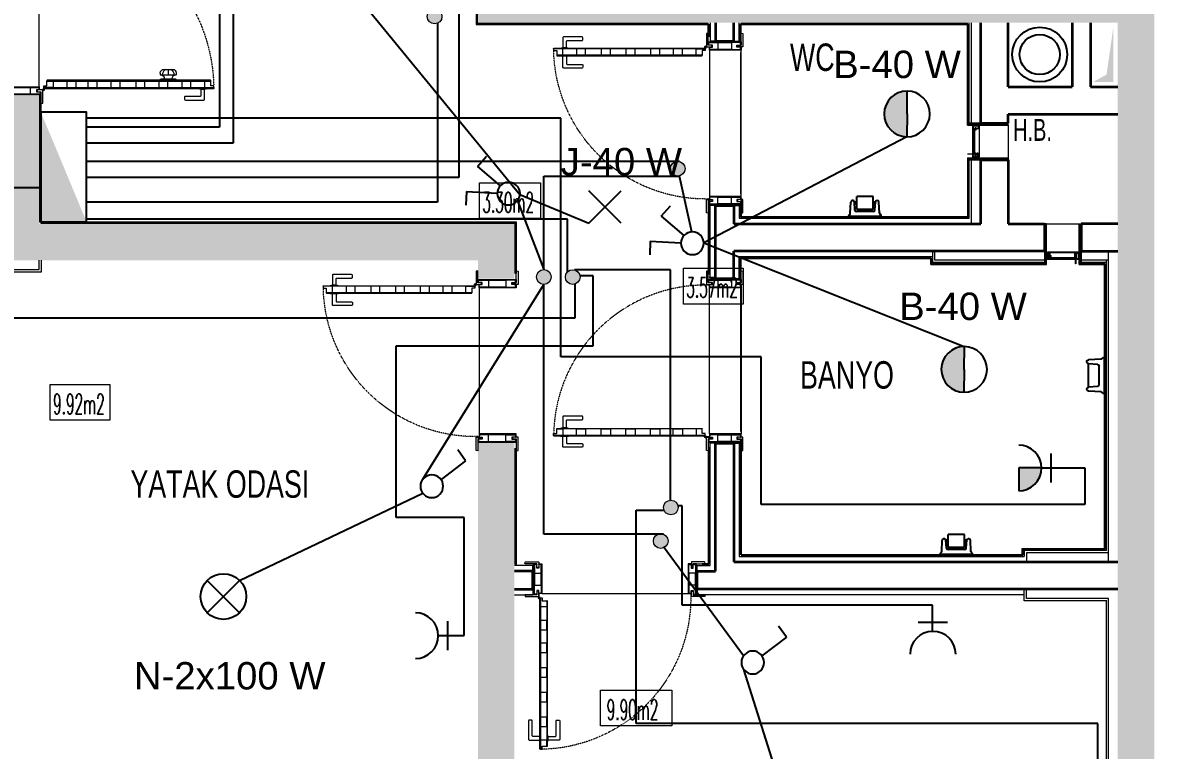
# Model space of a CAD drawing. Header units: millimetres. Extents: x -4402 to 30102, y 1696 to 6551.
# Drawn here: x 16390 to 17009, y 3877 to 4275 of the extents above; entities that cross this region are included whole.
import ezdxf

# ---------------------------------------------------------------- set-up
doc = ezdxf.new("R2010")
doc.units = ezdxf.units.MM
doc.linetypes.add('HIDDEN', pattern=[0.375, 0.25, -0.125])
for name, color, linetype, lineweight in [('ARMATUR', 1, 'Continuous', 20), ('B', 30, 'Continuous', 25), ('D', 4, 'Continuous', 35), ('HA', 8, 'Continuous', 20), ('I', 3, 'Continuous', 18), ('KP', 1, 'Continuous', 20), ('MH', 20, 'Continuous', 20), ('P', 1, 'Continuous', 20), ('S', 6, 'Continuous', 20), ('TF', 1, 'Continuous', 20), ('YA', 3, 'Continuous', 13), ('YYM', 20, 'Continuous', 18)]:
    doc.layers.add(name, color=color, linetype=linetype, lineweight=lineweight)
for name, color, linetype in [('BOYA', 253, 'Continuous'), ('ELEKTRİK YAZI', 2, 'Continuous'), ('LİNYE', 4, 'Continuous'), ('SEMBOL', 1, 'Continuous'), ('VTCONT', 1, 'Continuous'), ('ZAYIF AKIM HATTI', 6, 'ZAYIF_AKIM_HATTI')]:
    doc.layers.add(name, color=color, linetype=linetype)
doc.layers.get('TF').off()
doc.styles.add('1', font='arial.ttf', dxfattribs={"height": 18})
doc.styles.add('SIMPLEX', font='SIMPLEX.SHX', dxfattribs={"width": 0.65, "height": 10})
doc.styles.get("Standard").update_dxf_attribs({"font": 'arial.ttf'})
doc.linetypes.add('ZAYIF_AKIM_HATTI', pattern='A,12.7,-5.08,["Z",Standard,S=2.54,R=0,X=-2.54,Y=-1.27],-5.08', length=22.86)

# ---------------------------------------------------------------- blocks, each defined once
blk = doc.blocks.new('KP-100-D1')
at = {"layer": 'KP', "ltscale": 3}
for p, q in [((-10.1, 5), (-10.1, 95)), ((10, 95), (10, 5))]:
    blk.add_line(p, q, dxfattribs=at)
at = {"layer": 'KP'}
for p, q in [((-85.03, 12.5), (-85.03, 11.52)), ((-78.28, 14.5), (-83.03, 14.5)), ((-80.66, 14.5), (-80.66, 11.52)), ((-76.28, 12.5), (-76.28, 11.52)), ((-84.81, 11.52), (-85.03, 11.52)), ((-76.28, 11.52), (-84.81, 11.52)), ((-76.9, 9.22), (-84.41, 9.22)), ((-82.81, 9.52), (-82.81, 9.22)), ((-78.5, 9.52), (-78.5, 9.22)), ((-76.28, 11.52), (-76.5, 11.52)), ((-97.8, 3.83), (-101.3, 3.83)), ((-98.55, 3.68), (-100.55, 3.68)), ((-10.39, 3.4), (-13.18, 3.4)), ((-12.5, 4.05), (-12.5, 2.72))]:
    blk.add_line(p, q, dxfattribs=at)
at = {"layer": 'KP', "color": 1, "ltscale": 3}
for points in [[(-11, 96.75), (-9.1, 96.75, 0.414214), (-9, 96.85), (-9, 97.65, 0.414214), (-9.1, 97.75), (-10.9, 97.75, -0.414214), (-11, 97.85), (-11, 104.14, 0.453592), (-11.11, 104.23), (-11.91, 104.06, 0.375902), (-12, 103.96), (-12, 96.85, 0.414214), (-11.9, 96.75), (-11, 96.75)], [(10, 96.75), (8.1, 96.75, -0.414214), (8, 96.85), (8, 97.65, -0.414214), (8.1, 97.75), (9.9, 97.75, 0.414214), (10, 97.85), (10, 104.14, -0.453592), (10.11, 104.23), (10.91, 104.06, -0.375902), (11, 103.96), (11, 96.85, -0.414214), (10.9, 96.75), (10, 96.75)], [(-11, 3.25), (-9.1, 3.25, -0.414214), (-9, 3.15), (-9, 2.35, -0.414214), (-9.1, 2.25), (-10.9, 2.25, 0.414214), (-11, 2.15), (-11, -4.14, -0.453592), (-11.11, -4.23), (-11.91, -4.06, -0.375902), (-12, -3.96), (-12, 3.15, -0.414214), (-11.9, 3.25), (-11, 3.25)], [(10, 3.25), (8.1, 3.25, 0.414214), (8, 3.15), (8, 2.35, 0.414214), (8.1, 2.25), (9.9, 2.25, -0.414214), (10, 2.15), (10, -4.14, 0.453592), (10.11, -4.23), (10.91, -4.06, 0.375902), (11, -3.96), (11, 3.15, 0.414214), (10.9, 3.25), (10, 3.25)]]:
    blk.add_lwpolyline(points, format="xyb", dxfattribs=at)
at = {"layer": 'KP', "ltscale": 3}
for points in [[(-10.6, 97.8), (-11, 97.8), (-11, 99.5), (10, 99.5), (10, 97.8), (9.6, 97.8)], [(-10.6, 97.8), (-10.6, 99.1), (-5.25, 99.1), (-5.25, 95.4), (-10.1, 95.4), (-10.1, 95.9), (-9.8, 95.9), (-9.8, 96.1), (-10.1, 96.1), (-10.1, 96.7), (-8.6, 96.7), (-8.6, 97.8), (-10.6, 97.8)], [(-5.25, 99.1), (4.25, 99.1), (4.25, 95.4), (-5.25, 95.4)], [(9.6, 97.8), (9.6, 99.1), (4.25, 99.1), (4.25, 95.4), (9.6, 95.4), (9.6, 95.9), (9.6, 95.9), (9.6, 96.1), (9.6, 96.1), (9.6, 96.7), (7.6, 96.7), (7.6, 97.8), (9.6, 97.8)], [(9.6, 96.7), (10, 96.7), (10, 95), (-10.1, 95), (-10.1, 95.4)], [(-105.55, 4.5), (-105.55, 5.5), (-103.9, 5.5), (-103.9, 8), (-100.55, 8), (-100.55, 4.5), (-105.55, 4.5), (-105.55, 5.5)], [(-12.65, 4.5), (-12.65, 5.5), (-14.3, 5.5), (-14.3, 8), (-17.65, 8), (-17.65, 4.5), (-12.65, 4.5), (-12.65, 5.5)], [(-10.6, 2.2), (-11, 2.2), (-11, 0.5), (10, 0.5), (10, 2.2), (9.6, 2.2)], [(-10.6, 2.2), (-10.6, 0.9), (-5.25, 0.9), (-5.25, 4.6), (-10.1, 4.6), (-10.1, 4.1), (-9.8, 4.1), (-9.8, 3.9), (-10.1, 3.9), (-10.1, 3.3), (-8.6, 3.3), (-8.6, 2.2), (-10.6, 2.2)], [(9.6, 3.3), (10, 3.3), (10, 5), (-10.1, 5), (-10.1, 4.6)], [(-5.25, 0.9), (4.25, 0.9), (4.25, 4.6), (-5.25, 4.6)], [(9.6, 2.2), (9.6, 0.9), (4.25, 0.9), (4.25, 4.6), (9.6, 4.6), (9.6, 4.1), (9.6, 4.1), (9.6, 3.9), (9.6, 3.9), (9.6, 3.3), (7.6, 3.3), (7.6, 2.2), (9.6, 2.2)]]:
    blk.add_lwpolyline(points, dxfattribs=at)
for points in [[(-103.9, 8), (-103.9, 8.4, -0.414214), (-103.7, 8.6), (-14.55, 8.6, -0.414214), (-14.3, 8.35), (-14.3, 8)], [(-105.55, 4.5), (-105.55, 4.1, 0.414214), (-105.35, 3.9), (-12.9, 3.9, 0.414214), (-12.65, 4.15), (-12.65, 4.5)]]:
    blk.add_lwpolyline(points, format="xyb", close=True, dxfattribs=at)
for points in [[(-88, 4.5), (-93, 4.5), (-93, 8), (-88, 8)], [(-75.45, 4.5), (-80.45, 4.5), (-80.45, 8), (-75.45, 8)], [(-62.9, 4.5), (-67.9, 4.5), (-67.9, 8), (-62.9, 8)], [(-49.3, 4.5), (-54.3, 4.5), (-54.3, 8), (-49.3, 8)], [(-36.75, 4.5), (-41.75, 4.5), (-41.75, 8), (-36.75, 8)], [(-25.2, 4.5), (-30.2, 4.5), (-30.2, 8), (-25.2, 8)]]:
    blk.add_lwpolyline(points, close=True, dxfattribs=at)
at = {"layer": 'KP'}
for points in [[(-101.75, 3.9), (-101.75, 3.88, 0.414214), (-101.7, 3.83), (-97.4, 3.83, 0.414214), (-97.35, 3.88), (-97.35, 3.9)], [(-98.55, 3.68), (-98.55, 0.2, 0.414214), (-98.05, -0.3), (-90.05, -0.3, -0.414214), (-89.55, -0.8), (-89.55, -1.79, -0.410092), (-90.05, -2.3), (-100.05, -2.3, -0.414214), (-100.55, -1.8), (-100.55, 3.68)]]:
    blk.add_lwpolyline(points, format="xyb", dxfattribs=at)
for points in [[(-100.55, 3.68), (-100.85, 3.83)], [(-98.55, 3.68), (-98.25, 3.83)]]:
    blk.add_lwpolyline(points, dxfattribs=at)
for radius in [0.5, 0.42]:
    blk.add_circle((-12.5, 3.4), radius, dxfattribs=at)
at = {"layer": 'KP', "color": 8, "linetype": 'HIDDEN', "ltscale": 0.5}
blk.add_arc((-12.5, 3.4), 93.05, 88.52203, 178.70681, dxfattribs=at)
at = {"layer": 'KP'}
for centre, radius, start, end in [((-83.03, 12.5), 2, 90, 180), ((-80.2, 11.56), 3.55, 123.88288, 180.62945), ((-81.11, 11.56), 3.55, 359.37055, 56.11712), ((-78.28, 12.5), 2, 0, 90), ((-84.41, 8.6), 0.625, 90, 180), ((-84.81, 9.52), 2, 0, 90), ((-76.5, 9.52), 2, 90, 180), ((-76.9, 8.6), 0.625, 0, 90)]:
    blk.add_arc(centre, radius, start, end, dxfattribs=at)
blk = doc.blocks.new('KP-90-3')
at = {"layer": 'KP', "ltscale": 3}
blk.add_line((9.38, -5), (9.38, -85), dxfattribs=at)
at = {"layer": 'KP'}
for p, q in [((9.67, -3.4), (12.18, -3.4)), ((11.5, -4.05), (11.5, -2.72)), ((86.8, -3.83), (90.3, -3.83)), ((87.55, -3.68), (89.55, -3.68)), ((86.8, -8.11), (90.3, -8.11)), ((87.55, -8.26), (89.55, -8.26))]:
    blk.add_line(p, q, dxfattribs=at)
at = {"layer": 'KP', "color": 1, "ltscale": 3}
for points in [[(-11, -3.25), (-9.1, -3.25, 0.414214), (-9, -3.15), (-9, -2.35, 0.414214), (-9.1, -2.25), (-10.9, -2.25, -0.414214), (-11, -2.15), (-11, 4.14, 0.453592), (-11.11, 4.23), (-11.91, 4.06, 0.375902), (-12, 3.96), (-12, -3.15, 0.414214), (-11.9, -3.25), (-11, -3.25)], [(10, -3.25), (8.1, -3.25, -0.414214), (8, -3.15), (8, -2.35, -0.414214), (8.1, -2.25), (9.9, -2.25, 0.414214), (10, -2.15), (10, 4.14, -0.453592), (10.11, 4.23), (10.91, 4.06, -0.375902), (11, 3.96), (11, -3.15, -0.414214), (10.9, -3.25), (10, -3.25)], [(-11, -86.75), (-9.1, -86.75, -0.414214), (-9, -86.85), (-9, -87.65, -0.414214), (-9.1, -87.75), (-10.9, -87.75, 0.414214), (-11, -87.85), (-11, -94.14, -0.453592), (-11.11, -94.23), (-11.91, -94.06, -0.375902), (-12, -93.96), (-12, -86.85, -0.414214), (-11.9, -86.75), (-11, -86.75)], [(10, -86.75), (8.1, -86.75, 0.414214), (8, -86.85), (8, -87.65, 0.414214), (8.1, -87.75), (9.9, -87.75, -0.414214), (10, -87.85), (10, -94.14, 0.453592), (10.11, -94.23), (10.91, -94.06, 0.375902), (11, -93.96), (11, -86.85, 0.414214), (10.9, -86.75), (10, -86.75)]]:
    blk.add_lwpolyline(points, format="xyb", dxfattribs=at)
at = {"layer": 'KP'}
for points in [[(87.55, -3.68), (87.55, -0.2, 0.414214), (87.05, 0.3), (79.05, 0.3, -0.414214), (78.55, 0.8), (78.55, 1.79, -0.410092), (79.05, 2.3), (89.05, 2.3, -0.414214), (89.55, 1.8), (89.55, -3.68)], [(90.75, -3.9), (90.75, -3.88, 0.414214), (90.7, -3.83), (86.4, -3.83, 0.414214), (86.35, -3.88), (86.35, -3.9)], [(87.55, -8.26), (87.55, -12.3, -0.414214), (87.05, -12.8), (79.05, -12.8, 0.414214), (78.55, -13.3), (78.55, -14.29, 0.410092), (79.05, -14.8), (89.05, -14.8, 0.414214), (89.55, -14.3), (89.55, -8.26)], [(90.75, -8.04), (90.75, -8.06, -0.414214), (90.7, -8.11), (86.4, -8.11, -0.414214), (86.35, -8.06), (86.35, -8.04)]]:
    blk.add_lwpolyline(points, format="xyb", dxfattribs=at)
at = {"layer": 'KP', "ltscale": 3}
for points in [[(9.6, -2.2), (10, -2.2), (10, -0.5), (-11, -0.5), (-11, -2.2), (-10.6, -2.2)], [(-10.6, -3.3), (-11, -3.3), (-11, -5), (9.38, -5), (9.38, -4.6)], [(-10.6, -2.2), (-10.6, -0.9), (-5.25, -0.9), (-5.25, -4.6), (-10.6, -4.6), (-10.6, -4.1), (-10.6, -4.1), (-10.6, -3.9), (-10.6, -3.9), (-10.6, -3.3), (-8.6, -3.3), (-8.6, -2.2), (-10.6, -2.2)], [(4.25, -0.9), (-5.25, -0.9), (-5.25, -4.6), (4.25, -4.6)], [(9.6, -2.2), (9.6, -0.9), (4.25, -0.9), (4.25, -4.6), (9.38, -4.6), (9.38, -4.1), (9.08, -4.1), (9.08, -3.9), (9.38, -3.9), (9.38, -3.3), (7.6, -3.3), (7.6, -2.2), (9.6, -2.2)], [(11.65, -4.22), (11.65, -5.22), (13.3, -5.22), (13.3, -7.72), (16.65, -7.72), (16.65, -4.22), (11.65, -4.22), (11.65, -5.22)], [(94.55, -4.22), (94.55, -5.22), (92.9, -5.22), (92.9, -7.72), (89.55, -7.72), (89.55, -4.22), (94.55, -4.22), (94.55, -5.22)], [(-10.6, -86.7), (-11, -86.7), (-11, -85), (9.38, -85), (9.38, -85.4)], [(-10.6, -87.8), (-10.6, -89.1), (-5.25, -89.1), (-5.25, -85.4), (-10.6, -85.4), (-10.6, -85.9), (-10.6, -85.9), (-10.6, -86.1), (-10.6, -86.1), (-10.6, -86.7), (-8.6, -86.7), (-8.6, -87.8), (-10.6, -87.8)], [(4.25, -89.1), (-5.25, -89.1), (-5.25, -85.4), (4.25, -85.4)], [(9.6, -87.8), (9.6, -89.1), (4.25, -89.1), (4.25, -85.4), (9.38, -85.4), (9.38, -85.9), (9.08, -85.9), (9.08, -86.1), (9.38, -86.1), (9.38, -86.7), (7.6, -86.7), (7.6, -87.8), (9.6, -87.8)], [(9.6, -87.8), (10, -87.8), (10, -89.5), (-11, -89.5), (-11, -87.8), (-10.6, -87.8)]]:
    blk.add_lwpolyline(points, dxfattribs=at)
for points in [[(94.55, -4.22), (94.55, -4.1, 0.414214), (94.35, -3.9), (11.9, -3.9, 0.414214), (11.65, -4.15), (11.65, -4.22)], [(92.9, -7.72), (92.9, -7.84, -0.414214), (92.7, -8.04), (13.55, -8.04, -0.414214), (13.3, -7.79), (13.3, -7.72)]]:
    blk.add_lwpolyline(points, format="xyb", close=True, dxfattribs=at)
for points in [[(24.15, -4.22), (29.15, -4.22), (29.15, -7.72), (24.15, -7.72)], [(36.55, -4.22), (41.55, -4.22), (41.55, -7.72), (36.55, -7.72)], [(50.05, -4.22), (55.05, -4.22), (55.05, -7.72), (50.05, -7.72)], [(63.55, -4.22), (68.55, -4.22), (68.55, -7.72), (63.55, -7.72)], [(77.05, -4.22), (82.05, -4.22), (82.05, -7.72), (77.05, -7.72)]]:
    blk.add_lwpolyline(points, close=True, dxfattribs=at)
at = {"layer": 'KP'}
for points in [[(87.55, -3.68), (87.25, -3.83)], [(89.55, -3.68), (89.85, -3.83)], [(87.55, -8.26), (87.25, -8.11)], [(89.55, -8.26), (89.85, -8.11)]]:
    blk.add_lwpolyline(points, dxfattribs=at)
for radius in [0.5, 0.42]:
    blk.add_circle((11.5, -3.4), radius, dxfattribs=at)
at = {"layer": 'KP', "color": 8, "linetype": 'HIDDEN', "ltscale": 0.5}
blk.add_arc((11.5, -3.4), 83.05, 268.53726, 358.74429, dxfattribs=at)
blk = doc.blocks.new('KW901')
at = {"layer": 'KP', "ltscale": 3}
for p, q in [((-85, 8), (-5, 8)), ((-5, -9.38), (-85, -9.38))]:
    blk.add_line(p, q, dxfattribs=at)
at = {"layer": 'KP'}
for p, q in [((-4.05, -11.5), (-2.72, -11.5)), ((-3.4, -9.67), (-3.4, -12.18)), ((-8.26, -87.55), (-8.26, -89.55)), ((-8.11, -86.8), (-8.11, -90.3)), ((-3.83, -86.8), (-3.83, -90.3)), ((-3.68, -87.55), (-3.68, -89.55))]:
    blk.add_line(p, q, dxfattribs=at)
at = {"layer": 'KP', "color": 1, "ltscale": 3}
for points in [[(-86.75, 8), (-86.75, 6.1, -0.414214), (-86.85, 6), (-87.65, 6, -0.414214), (-87.75, 6.1), (-87.75, 7.9, 0.414214), (-87.85, 8), (-94.14, 8, -0.453592), (-94.23, 8.11), (-94.06, 8.91, -0.375902), (-93.96, 9), (-86.85, 9, -0.414214), (-86.75, 8.9), (-86.75, 8)], [(-3.25, 8), (-3.25, 6.1, 0.414214), (-3.15, 6), (-2.35, 6, 0.414214), (-2.25, 6.1), (-2.25, 7.9, -0.414214), (-2.15, 8), (4.14, 8, 0.453592), (4.23, 8.11), (4.06, 8.91, 0.375902), (3.96, 9), (-3.15, 9, 0.414214), (-3.25, 8.9), (-3.25, 8)], [(-86.75, -10), (-86.75, -8.1, 0.414214), (-86.85, -8), (-87.65, -8, 0.414214), (-87.75, -8.1), (-87.75, -9.9, -0.414214), (-87.85, -10), (-94.14, -10, 0.453592), (-94.23, -10.11), (-94.06, -10.91, 0.375902), (-93.96, -11), (-86.85, -11, 0.414214), (-86.75, -10.9), (-86.75, -10)], [(-3.25, -10), (-3.25, -8.1, -0.414214), (-3.15, -8), (-2.35, -8, -0.414214), (-2.25, -8.1), (-2.25, -9.9, 0.414214), (-2.15, -10), (4.14, -10, -0.453592), (4.23, -10.11), (4.06, -10.91, -0.375902), (3.96, -11), (-3.15, -11, -0.414214), (-3.25, -10.9), (-3.25, -10)]]:
    blk.add_lwpolyline(points, format="xyb", dxfattribs=at)
at = {"layer": 'KP', "ltscale": 3}
for points in [[(-87.8, -9.6), (-87.8, -10), (-89.5, -10), (-89.5, 8), (-87.8, 8), (-87.8, 7.6)], [(-87.8, 7.6), (-89.1, 7.6), (-89.1, -4.75), (-85.4, -4.75), (-85.4, 7.6), (-85.9, 7.6), (-85.9, 7.6), (-86.1, 7.6), (-86.1, 7.6), (-86.7, 7.6), (-86.7, 5.6), (-87.8, 5.6), (-87.8, 7.6)], [(-86.7, 7.6), (-86.7, 8), (-85, 8), (-85, -9.38), (-85.4, -9.38)], [(-3.3, 7.6), (-3.3, 8), (-5, 8), (-5, -9.38), (-4.6, -9.38)], [(-2.2, 7.6), (-0.9, 7.6), (-0.9, -4.75), (-4.6, -4.75), (-4.6, 7.6), (-4.1, 7.6), (-4.1, 7.6), (-3.9, 7.6), (-3.9, 7.6), (-3.3, 7.6), (-3.3, 5.6), (-2.2, 5.6), (-2.2, 7.6)], [(-2.2, -9.6), (-2.2, -10), (-0.5, -10), (-0.5, 8), (-2.2, 8), (-2.2, 7.6)], [(-87.8, -9.6), (-89.1, -9.6), (-89.1, 2.75), (-85.4, 2.75), (-85.4, -9.38), (-85.9, -9.38), (-85.9, -9.08), (-86.1, -9.08), (-86.1, -9.38), (-86.7, -9.38), (-86.7, -7.6), (-87.8, -7.6), (-87.8, -9.6)], [(-89.1, 2.75), (-89.1, -4.75), (-85.4, -4.75), (-85.4, 2.75)], [(-2.2, -9.6), (-0.9, -9.6), (-0.9, 2.75), (-4.6, 2.75), (-4.6, -9.38), (-4.1, -9.38), (-4.1, -9.08), (-3.9, -9.08), (-3.9, -9.38), (-3.3, -9.38), (-3.3, -7.6), (-2.2, -7.6), (-2.2, -9.6)], [(-0.9, 2.75), (-0.9, -4.75), (-4.6, -4.75), (-4.6, 2.75)], [(-4.22, -11.65), (-5.22, -11.65), (-5.22, -13.3), (-7.72, -13.3), (-7.72, -16.65), (-4.22, -16.65), (-4.22, -11.65), (-5.22, -11.65)], [(-4.22, -94.55), (-5.22, -94.55), (-5.22, -92.9), (-7.72, -92.9), (-7.72, -89.55), (-4.22, -89.55), (-4.22, -94.55), (-5.22, -94.55)]]:
    blk.add_lwpolyline(points, dxfattribs=at)
for points in [[(-4.22, -94.55), (-4.1, -94.55, 0.414214), (-3.9, -94.35), (-3.9, -11.9, 0.414214), (-4.15, -11.65), (-4.22, -11.65)], [(-7.72, -92.9), (-7.84, -92.9, -0.414214), (-8.04, -92.7), (-8.04, -13.55, -0.414214), (-7.79, -13.3), (-7.72, -13.3)]]:
    blk.add_lwpolyline(points, format="xyb", close=True, dxfattribs=at)
for points in [[(-4.22, -24.15), (-4.22, -29.15), (-7.72, -29.15), (-7.72, -24.15)], [(-4.22, -36.55), (-4.22, -41.55), (-7.72, -41.55), (-7.72, -36.55)], [(-4.22, -50.05), (-4.22, -55.05), (-7.72, -55.05), (-7.72, -50.05)], [(-4.22, -63.55), (-4.22, -68.55), (-7.72, -68.55), (-7.72, -63.55)], [(-4.22, -77.05), (-4.22, -82.05), (-7.72, -82.05), (-7.72, -77.05)]]:
    blk.add_lwpolyline(points, close=True, dxfattribs=at)
at = {"layer": 'KP'}
for points in [[(-8.26, -87.55), (-12.3, -87.55, -0.414214), (-12.8, -87.05), (-12.8, -79.05, 0.414214), (-13.3, -78.55), (-14.29, -78.55, 0.410092), (-14.8, -79.05), (-14.8, -89.05, 0.414214), (-14.3, -89.55), (-8.26, -89.55)], [(-3.68, -87.55), (-0.2, -87.55, 0.414214), (0.3, -87.05), (0.3, -79.05, -0.414214), (0.8, -78.55), (1.79, -78.55, -0.410092), (2.3, -79.05), (2.3, -89.05, -0.414214), (1.8, -89.55), (-3.68, -89.55)], [(-8.04, -90.75), (-8.06, -90.75, -0.414214), (-8.11, -90.7), (-8.11, -86.4, -0.414214), (-8.06, -86.35), (-8.04, -86.35)], [(-3.9, -90.75), (-3.88, -90.75, 0.414214), (-3.83, -90.7), (-3.83, -86.4, 0.414214), (-3.88, -86.35), (-3.9, -86.35)]]:
    blk.add_lwpolyline(points, format="xyb", dxfattribs=at)
for points in [[(-8.26, -87.55), (-8.11, -87.25)], [(-8.26, -89.55), (-8.11, -89.85)], [(-3.68, -87.55), (-3.83, -87.25)], [(-3.68, -89.55), (-3.83, -89.85)]]:
    blk.add_lwpolyline(points, dxfattribs=at)
for radius in [0.5, 0.42]:
    blk.add_circle((-3.4, -11.5), radius, dxfattribs=at)
at = {"layer": 'KP', "color": 8, "linetype": 'HIDDEN', "ltscale": 0.5}
blk.add_arc((-3.4, -11.5), 83.05, 178.53726, 268.74429, dxfattribs=at)
blk = doc.blocks.new('KAGITLIK PL 1')
at = {"layer": 'ARMATUR', "linetype": 'Continuous'}
blk.add_line((2.09, 0), (-2.12, 0), dxfattribs=at)
at = {"layer": 'VTCONT'}
for p, q in [((-8.94, 0), (8.94, 0)), ((8.94, -0.2), (8.94, 0)), ((-8.01, -1.72), (-7.68, -7.9)), ((-5.44, -3.51), (-5.77, -7.9)), ((-4.55, -2.69), (4.53, -2.69)), ((-4.49, -3.8), (-4.49, -10.96)), ((-4.49, -3.8), (4.46, -3.8)), ((4.46, -3.8), (4.46, -10.96)), ((5.42, -3.51), (5.74, -7.9)), ((7.98, -1.72), (7.66, -7.9)), ((-6.66, -8.73), (-6.79, -8.73)), ((-5.76, -7.83), (-4.49, -7.83)), ((-5.7, -6.94), (-4.49, -6.94)), ((-4.49, -10.96), (4.46, -10.96)), ((4.46, -6.94), (5.67, -6.94)), ((4.46, -7.83), (5.74, -7.83)), ((6.64, -8.73), (6.76, -8.73))]:
    blk.add_line(p, q, dxfattribs=at)
for centre, start, end in [((-8.07, -0.2), 166.78072, 242.33295), ((-8.9, -1.79), 4.23639, 62.33295), ((-4.55, -3.58), 90, 175.76361), ((4.53, -3.58), 4.23639, 90), ((8.87, -1.79), 117.66705, 175.76361), ((8.04, -0.2), 297.66705, 0), ((-6.79, -7.83), 184.23639, 270), ((-6.66, -7.83), 270, 355.76361), ((6.64, -7.83), 184.23639, 270), ((6.76, -7.83), 270, 355.76361)]:
    blk.add_arc(centre, 0.895, start, end, dxfattribs=at)
blk = doc.blocks.new('KPO90-1')
at = {"layer": 'KP', "ltscale": 3}
blk.add_line((-5, -7.38), (-85, -7.38), dxfattribs=at)
at = {"layer": 'KP'}
for p, q in [((-4.05, -9.5), (-2.72, -9.5)), ((-3.4, -7.67), (-3.4, -10.18)), ((-8.26, -85.55), (-8.26, -87.55)), ((-8.11, -84.8), (-8.11, -88.3)), ((-3.83, -84.8), (-3.83, -88.3)), ((-3.68, -85.55), (-3.68, -87.55))]:
    blk.add_line(p, q, dxfattribs=at)
at = {"layer": 'KP', "color": 1, "ltscale": 3}
for points in [[(-86.75, 9), (-86.75, 7.1, -0.414214), (-86.85, 7), (-87.65, 7, -0.414214), (-87.75, 7.1), (-87.75, 8.9, 0.414214), (-87.85, 9), (-94.14, 9, -0.453592), (-94.23, 9.11), (-94.06, 9.91, -0.375902), (-93.96, 10), (-86.85, 10, -0.414214), (-86.75, 9.9), (-86.75, 9)], [(-3.25, 9), (-3.25, 7.1, 0.414214), (-3.15, 7), (-2.35, 7, 0.414214), (-2.25, 7.1), (-2.25, 8.9, -0.414214), (-2.15, 9), (4.14, 9, 0.453592), (4.23, 9.11), (4.06, 9.91, 0.375902), (3.96, 10), (-3.15, 10, 0.414214), (-3.25, 9.9), (-3.25, 9)], [(-86.75, -8), (-86.75, -6.1, 0.414214), (-86.85, -6), (-87.65, -6, 0.414214), (-87.75, -6.1), (-87.75, -7.9, -0.414214), (-87.85, -8), (-94.14, -8, 0.453592), (-94.23, -8.11), (-94.06, -8.91, 0.375902), (-93.96, -9), (-86.85, -9, 0.414214), (-86.75, -8.9), (-86.75, -8)], [(-3.25, -8), (-3.25, -6.1, -0.414214), (-3.15, -6), (-2.35, -6, -0.414214), (-2.25, -6.1), (-2.25, -7.9, 0.414214), (-2.15, -8), (4.14, -8, -0.453592), (4.23, -8.11), (4.06, -8.91, -0.375902), (3.96, -9), (-3.15, -9, -0.414214), (-3.25, -8.9), (-3.25, -8)]]:
    blk.add_lwpolyline(points, format="xyb", dxfattribs=at)
at = {"layer": 'KP', "ltscale": 3}
for points in [[(-87.8, -7.6), (-87.8, -8), (-89.5, -8), (-89.5, 9), (-87.8, 9), (-87.8, 8.6)], [(-87.8, 8.6), (-89.1, 8.6), (-89.1, -2.75), (-85.4, -2.75), (-85.4, 8.6), (-85.9, 8.6), (-85.9, 8.6), (-86.1, 8.6), (-86.1, 8.6), (-86.7, 8.6), (-86.7, 6.6), (-87.8, 6.6), (-87.8, 8.6)], [(-86.7, 8.6), (-86.7, 9), (-85, 9), (-85, -7.38), (-85.4, -7.38)], [(-3.3, 8.6), (-3.3, 9), (-5, 9), (-5, -7.38), (-4.6, -7.38)], [(-2.2, 8.6), (-0.9, 8.6), (-0.9, -2.75), (-4.6, -2.75), (-4.6, 8.6), (-4.1, 8.6), (-4.1, 8.6), (-3.9, 8.6), (-3.9, 8.6), (-3.3, 8.6), (-3.3, 6.6), (-2.2, 6.6), (-2.2, 8.6)], [(-2.2, -7.6), (-2.2, -8), (-0.5, -8), (-0.5, 9), (-2.2, 9), (-2.2, 8.6)], [(-87.8, -7.6), (-89.1, -7.6), (-89.1, 3.75), (-85.4, 3.75), (-85.4, -7.38), (-85.9, -7.38), (-85.9, -7.08), (-86.1, -7.08), (-86.1, -7.38), (-86.7, -7.38), (-86.7, -5.6), (-87.8, -5.6), (-87.8, -7.6)], [(-89.1, 3.75), (-89.1, -2.75), (-85.4, -2.75), (-85.4, 3.75)], [(-2.2, -7.6), (-0.9, -7.6), (-0.9, 3.75), (-4.6, 3.75), (-4.6, -7.38), (-4.1, -7.38), (-4.1, -7.08), (-3.9, -7.08), (-3.9, -7.38), (-3.3, -7.38), (-3.3, -5.6), (-2.2, -5.6), (-2.2, -7.6)], [(-0.9, 3.75), (-0.9, -2.75), (-4.6, -2.75), (-4.6, 3.75)], [(-4.22, -9.65), (-5.22, -9.65), (-5.22, -11.3), (-7.72, -11.3), (-7.72, -14.65), (-4.22, -14.65), (-4.22, -9.65), (-5.22, -9.65)], [(-4.22, -92.55), (-5.22, -92.55), (-5.22, -90.9), (-7.72, -90.9), (-7.72, -87.55), (-4.22, -87.55), (-4.22, -92.55), (-5.22, -92.55)]]:
    blk.add_lwpolyline(points, dxfattribs=at)
for points in [[(-7.72, -90.9), (-7.84, -90.9, -0.414214), (-8.04, -90.7), (-8.04, -11.55, -0.414214), (-7.79, -11.3), (-7.72, -11.3)], [(-4.22, -92.55), (-4.1, -92.55, 0.414214), (-3.9, -92.35), (-3.9, -9.9, 0.414214), (-4.15, -9.65), (-4.22, -9.65)]]:
    blk.add_lwpolyline(points, format="xyb", close=True, dxfattribs=at)
for points in [[(-4.22, -22.15), (-4.22, -27.15), (-7.72, -27.15), (-7.72, -22.15)], [(-4.22, -34.55), (-4.22, -39.55), (-7.72, -39.55), (-7.72, -34.55)], [(-4.22, -48.05), (-4.22, -53.05), (-7.72, -53.05), (-7.72, -48.05)], [(-4.22, -61.55), (-4.22, -66.55), (-7.72, -66.55), (-7.72, -61.55)], [(-4.22, -75.05), (-4.22, -80.05), (-7.72, -80.05), (-7.72, -75.05)]]:
    blk.add_lwpolyline(points, close=True, dxfattribs=at)
at = {"layer": 'KP'}
for points in [[(-8.26, -85.55), (-12.3, -85.55, -0.414214), (-12.8, -85.05), (-12.8, -77.05, 0.414214), (-13.3, -76.55), (-14.29, -76.55, 0.410092), (-14.8, -77.05), (-14.8, -87.05, 0.414214), (-14.3, -87.55), (-8.26, -87.55)], [(-3.68, -85.55), (-0.2, -85.55, 0.414214), (0.3, -85.05), (0.3, -77.05, -0.414214), (0.8, -76.55), (1.79, -76.55, -0.410092), (2.3, -77.05), (2.3, -87.05, -0.414214), (1.8, -87.55), (-3.68, -87.55)], [(-8.04, -88.75), (-8.06, -88.75, -0.414214), (-8.11, -88.7), (-8.11, -84.4, -0.414214), (-8.06, -84.35), (-8.04, -84.35)], [(-3.9, -88.75), (-3.88, -88.75, 0.414214), (-3.83, -88.7), (-3.83, -84.4, 0.414214), (-3.88, -84.35), (-3.9, -84.35)]]:
    blk.add_lwpolyline(points, format="xyb", dxfattribs=at)
for points in [[(-8.26, -85.55), (-8.11, -85.25)], [(-3.68, -85.55), (-3.83, -85.25)], [(-8.26, -87.55), (-8.11, -87.85)], [(-3.68, -87.55), (-3.83, -87.85)]]:
    blk.add_lwpolyline(points, dxfattribs=at)
for radius in [0.5, 0.42]:
    blk.add_circle((-3.4, -9.5), radius, dxfattribs=at)
at = {"layer": 'KP', "color": 8, "linetype": 'HIDDEN', "ltscale": 0.5}
blk.add_arc((-3.4, -9.5), 83.05, 178.53726, 268.74429, dxfattribs=at)
blk = doc.blocks.new('WC-1')
at = {"layer": 'P'}
for p, q in [((4.4, -1.45), (4.4, -0.85)), ((4.4, -2.95), (4.4, -17.05))]:
    blk.add_line(p, q, dxfattribs=at)
at = {"layer": 'P', "color": 8}
for points in [[(0.8, -18.35), (0.6, -18.35), (0.6, -1.65), (0.8, -1.65)], [(2.88, -3.43), (2.96, -3.43), (2.96, -3.56), (2.5, -3.56), (2.5, -3.43), (2.56, -3.43), (2.56, -2.65), (2.5, -2.65), (2.5, -2.52), (2.96, -2.52), (2.96, -2.65), (2.88, -2.65)], [(7, -16.98), (7, -16.8), (1.33, -16.8), (1.33, -16.98)], [(1.81, -17.35), (1.89, -17.35), (1.89, -17.48), (1.43, -17.48), (1.43, -17.35), (1.5, -17.35), (1.5, -16.57), (1.43, -16.57), (1.43, -16.44), (1.89, -16.44), (1.89, -16.57), (1.81, -16.57)], [(2.88, -17.35), (2.96, -17.35), (2.96, -17.48), (2.5, -17.48), (2.5, -17.35), (2.56, -17.35), (2.56, -16.57), (2.5, -16.57), (2.5, -16.44), (2.96, -16.44), (2.96, -16.57), (2.88, -16.57)]]:
    blk.add_lwpolyline(points, close=True, dxfattribs=at)
at = {"layer": 'P'}
for points in [[(4.4, 0), (4.4, -2.95), (0.8, -2.95), (0.8, -1.35), (4.1, -1.35), (4.1, 0)], [(1.1, -1.65), (4.1, -1.65), (4.1, -2.65), (1.1, -2.65)], [(3.6, -3.25), (2.33, -3.25), (2.33, -3.43), (3.39, -3.43), (3.39, -16.57), (1.33, -16.57), (1.33, -16.75), (3.6, -16.75)], [(1.1, -18.35), (4.1, -18.35), (4.1, -17.35), (1.1, -17.35)]]:
    blk.add_lwpolyline(points, close=True, dxfattribs=at)
at = {"layer": 'P', "color": 8}
blk.add_lwpolyline([(3.67, -3.25), (4.06, -3.25), (4.06, -16.75), (3.67, -16.75)], dxfattribs=at)
at = {"layer": 'P'}
blk.add_lwpolyline([(4.1, -20), (4.1, -18.65), (0.8, -18.65), (0.8, -17.05), (4.4, -17.05), (4.4, -20), (4.1, -20)], dxfattribs=at)
blk = doc.blocks.new('SABUNLUK PL 1')
at = {"layer": 'VTCONT'}
for p, q in [((-9.99, -0.23), (-9.99, 0)), ((-9.99, 0), (9.99, 0)), ((10.01, -0.23), (10.01, 0)), ((-8.92, -1.93), (-8.56, -8.82)), ((-6.06, -3.93), (-6.42, -8.82)), ((-5.06, -3), (5.08, -3)), ((6.08, -3.93), (6.44, -8.82)), ((8.94, -1.93), (8.58, -8.82)), ((-7.42, -9.75), (-7.56, -9.75)), ((-6.41, -8.75), (6.44, -8.75)), ((7.44, -9.75), (7.58, -9.75))]:
    blk.add_line(p, q, dxfattribs=at)
for centre, start, end in [((-8.99, -0.23), 180, 242.33295), ((-9.92, -2), 4.23639, 62.33295), ((-5.06, -4), 90, 175.76361), ((5.08, -4), 4.23639, 90), ((9.94, -2), 117.66705, 175.76361), ((9.01, -0.23), 297.66705, 0), ((-7.56, -8.75), 184.23639, 270), ((-7.42, -8.75), 270, 355.76361), ((7.44, -8.75), 184.23639, 270), ((7.58, -8.75), 270, 355.76361)]:
    blk.add_arc(centre, 1, start, end, dxfattribs=at)
blk = doc.blocks.new('Armatür_Lamba')
at = {"layer": 'SEMBOL'}
for p, q in [((8.84, -8.84), (-8.84, 8.84)), ((-8.84, -8.84), (8.84, 8.84))]:
    blk.add_line(p, q, dxfattribs=at)
blk = doc.blocks.new('Armatür_Etanj')
at = {"layer": 'SEMBOL'}
h = blk.add_hatch(color=256, dxfattribs=at)
edge = h.paths.add_edge_path()
edge.add_arc((0, 0), 12.5, 89.56194, 269.56194)
edge.add_line((-0.1, -12.5), (0, 0))
edge.add_line((0, 0), (0.1, 12.5))
for q in [(0.1, 12.5), (-0.1, -12.5)]:
    blk.add_line((0, 0), q, dxfattribs=at)
for start, end in [(89.56194, 269.56194), (269.56194, 89.56194)]:
    blk.add_arc((0, 0), 12.5, start, end, dxfattribs=at)
blk = doc.blocks.new('Armatür_Avize')
at = {"layer": 'SEMBOL'}
for p, q in [((-8.84, -8.84), (8.84, 8.84)), ((8.84, -8.84), (-8.84, 8.84))]:
    blk.add_line(p, q, dxfattribs=at)
blk.add_circle((0, 0), 12.5, dxfattribs=at)
blk = doc.blocks.new('Priz_Topraklı etanj')
at = {"layer": 'SEMBOL'}
h = blk.add_hatch(color=256, dxfattribs=at)
edge = h.paths.add_edge_path()
edge.add_line((0, 0), (0, 12.5))
edge.add_line((0, 12.5), (-12.5, 12.5))
edge.add_arc((0, 12.5), 12.5, 180, 270)
for p, q in [((0, 12.5), (-12.5, 12.5)), ((0, 0), (0, 12.5)), ((8, -5), (-8, -5))]:
    blk.add_line(p, q, dxfattribs=at)
for start, end in [(180, 270), (270, 0)]:
    blk.add_arc((0, 12.5), 12.5, start, end, dxfattribs=at)
blk = doc.blocks.new('Priz_Topraklı')
at = {"layer": 'SEMBOL'}
blk.add_line((8, -5), (-8, -5), dxfattribs=at)
blk.add_arc((0, 12.5), 12.5, 180, 0, dxfattribs=at)
blk = doc.blocks.new('Pano_Aydınlatma_Küçük')
at = {"layer": 'SEMBOL'}
blk.add_lwpolyline([(25, -30), (25, 30), (0, 30), (0, -30)], close=True, dxfattribs=at)
blk.add_solid([(0, 30), (25, -30), (0, -30)], dxfattribs=at)
blk = doc.blocks.new('Anahtar_Adi')
at = {"layer": 'SEMBOL'}
for q in [(0.03, 6.25), (7.66, 23.11)]:
    blk.add_line((0.29, 23.14), q, dxfattribs=at)
blk.add_circle((0, 0), 6.25, dxfattribs=at)
blk = doc.blocks.new('Anahtar_Komutatör')
at = {"layer": 'SEMBOL'}
for p, q in [((-6.68, 21.62), (-13.82, 19.31)), ((-6.68, 21.62), (-1.93, 5.95)), ((8.37, 21.56), (2.35, 5.79)), ((8.37, 21.56), (15.32, 18.75))]:
    blk.add_line(p, q, dxfattribs=at)
blk.add_circle((0, 0), 6.25, dxfattribs=at)
blk = doc.blocks.new('Buat_Daire')
at = {"layer": 'SEMBOL', "lineweight": 20}
h = blk.add_hatch(color=256, dxfattribs=at)
edge = h.paths.add_edge_path()
edge.add_arc((0, 0), 4.03, 0, 360)
blk.add_circle((0, 0), 4.03, dxfattribs=at)

msp = doc.modelspace()

# ---------------------------------------------------------------- hatches: boundary and pattern name
at = {"layer": 'BOYA', "linetype": 'Continuous'}
for points in [[(17009.09, 4844.98), (16989.09, 4844.98), (16989.09, 4294.98), (16659.09, 4294.98), (16659.09, 4299.98), (16639.09, 4299.98), (16639.09, 4294.98), (16639.09, 4274.98), (16989.09, 4274.98), (16989.09, 3624.98), (17009.09, 3624.98)], [(16659.09, 4164.98), (16399.09, 4164.98), (16399.09, 4234.98), (16379.09, 4234.98), (16379.09, 4164.98), (16309.09, 4164.98), (16309.09, 3784.98), (16329.09, 3784.98), (16329.09, 4144.98), (16639.09, 4144.98), (16639.09, 4134.98), (16659.09, 4134.98)], [(16659.09, 4044.98), (16639.09, 4044.98), (16639.09, 3624.98), (16659.09, 3624.98)]]:
    msp.add_hatch(color=256, dxfattribs=at).paths.add_polyline_path(points)
at = {"layer": 'BOYA'}
msp.add_hatch(color=256, dxfattribs=at).paths.add_polyline_path([(16975.42, 4242.48), (16986.59, 4242.48), (16986.59, 4272.13), (16982.93, 4246.59)])

# ---------------------------------------------------------------- linework, layer by layer
for p, q in [((16497.81, 4557.85), (16497.81, 4217.85)), ((16505.31, 4481.76), (16505.31, 4209.16)), ((16616.93, 4274.65), (16616.93, 4176.81)), ((16684.39, 4222.71), (16425.09, 4222.71)), ((16684.39, 4092.25), (16684.39, 4222.71)), ((16497.81, 4217.85), (16425.09, 4217.85)), ((16505.31, 4209.16), (16425.09, 4209.16)), ((16616.93, 4176.81), (16425.09, 4176.81)), ((16688.18, 4167.55), (16425.09, 4167.55)), ((16688.18, 4138.45), (16688.18, 4167.55)), ((16744.46, 4139.73), (16691.86, 4139.73)), ((16702.2, 4136.46), (16694.95, 4136.46)), ((16702.2, 4098.26), (16702.2, 4136.46)), ((16744.46, 4013.78), (16744.46, 4139.73)), ((16692.33, 4113.52), (16692.33, 4132)), ((16344.69, 4113.52), (16692.33, 4113.52)), ((16594.4, 4004.17), (16594.4, 4098.26)), ((16594.4, 4098.26), (16702.2, 4098.26)), ((16793.97, 4092.25), (16684.39, 4092.25)), ((16793.97, 4011.36), (16793.97, 4092.25)), ((16971, 4031.36), (16971, 4011.36)), ((16971, 4011.36), (16793.97, 4011.36)), ((16725.61, 3891.45), (16725.61, 4008.36)), ((16725.61, 4008.36), (16740.86, 4008.36)), ((16750.78, 4010.72), (16748.56, 4010.72)), ((16750.78, 3956.26), (16750.78, 4010.72)), ((16631.62, 4004.17), (16594.4, 4004.17)), ((16631.62, 3939.66), (16631.62, 4004.17)), ((16887.73, 3956.26), (16750.78, 3956.26)), ((16887.73, 3941.96), (16887.73, 3956.26)), ((16617.42, 3939.66), (16631.62, 3939.66)), ((16978.11, 3891.45), (16725.61, 3891.45)), ((16978.11, 3772.82), (16978.11, 3891.45))]:
    msp.add_line(p, q)
at = {"color": 9, "true_color": 0xd19cc7}
for p, q in [((16534.36, 4336.9), (16662.11, 4181.06)), ((16628.61, 4287.03), (16628.61, 4190.27)), ((16873.71, 4212.58), (16762.66, 4154.54)), ((16749.28, 4199.09), (16425.09, 4199.09)), ((16675.15, 4139.9), (16675.15, 4191.12)), ((16675.15, 4191.12), (16749.28, 4191.12)), ((16756.03, 4160.58), (16749.28, 4191.12)), ((16628.61, 4190.27), (16425.09, 4190.27)), ((16662.11, 4181.06), (16699.81, 4165.28)), ((16660.68, 4177.52), (16675.15, 4139.9)), ((16762.66, 4154.54), (16905.15, 4097.81)), ((16608.94, 4025.19), (16675.15, 4131.83)), ((16675.15, 3995.13), (16675.15, 4131.83)), ((16508.74, 3969.84), (16608.94, 4017.56)), ((16740.61, 3995.13), (16675.15, 3995.13)), ((16784.41, 3928.63), (16740.61, 3988.17)), ((16821.19, 3804.89), (16784.49, 3921.1))]:
    msp.add_line(p, q, dxfattribs=at)
at = {"layer": 'B'}
for radius in [15, 11]:
    msp.add_circle((16946.4, 4257.59), radius, dxfattribs=at)
at = {"layer": 'D'}
for p, q in [((16769.09, 4274.98), (16769.09, 4264.98)), ((16779.09, 4264.98), (16779.09, 4274.98)), ((16914.09, 4219.98), (16914.09, 4274.98)), ((16929.09, 4239.98), (16929.09, 4274.98)), ((16964.09, 4274.98), (16964.09, 4239.98)), ((16974.09, 4274.98), (16974.09, 4239.98)), ((16769.09, 4264.98), (16779.09, 4264.98)), ((16929.09, 4239.98), (16964.09, 4239.98)), ((16974.09, 4239.98), (16989.09, 4239.98)), ((16929.09, 4224.98), (16989.09, 4224.98)), ((16929.09, 4219.98), (16929.09, 4224.98)), ((16914.09, 4219.98), (16929.09, 4219.98)), ((16914.09, 4199.98), (16929.09, 4199.98)), ((16914.09, 4164.98), (16914.09, 4199.98)), ((16929.09, 4199.98), (16929.09, 4164.98)), ((16769.09, 4174.98), (16779.09, 4174.98)), ((16769.09, 4134.98), (16769.09, 4174.98)), ((16779.09, 4174.98), (16779.09, 4164.98)), ((16779.09, 4164.98), (16914.09, 4164.98)), ((16929.09, 4164.98), (16949.09, 4164.98)), ((16949.09, 4164.98), (16949.09, 4149.98)), ((16969.09, 4164.98), (16969.09, 4149.98)), ((16989.09, 4164.98), (16969.09, 4164.98)), ((16949.09, 4149.98), (16779.09, 4149.98)), ((16779.09, 4134.98), (16779.09, 4149.98)), ((16969.09, 4149.98), (16989.09, 4149.98)), ((16769.09, 4134.98), (16779.09, 4134.98)), ((16769.09, 4044.98), (16779.09, 4044.98)), ((16769.09, 3974.98), (16769.09, 4044.98)), ((16779.09, 4044.98), (16779.09, 3979.98)), ((16669.09, 3974.98), (16659.09, 3974.98)), ((16669.09, 3964.98), (16669.09, 3974.98)), ((16759.09, 3964.98), (16759.09, 3974.98)), ((16759.09, 3974.98), (16769.09, 3974.98)), ((16779.09, 3979.98), (16989.09, 3979.98)), ((16659.09, 3964.98), (16669.09, 3964.98)), ((16989.09, 3964.98), (16759.09, 3964.98))]:
    msp.add_line(p, q, dxfattribs=at)
at = {"layer": 'HA'}
for p, q in [((16638.79, 4297.28), (16638.79, 4274.68)), ((16638.79, 4274.68), (16765.09, 4274.68)), ((16765.79, 4267.18), (16765.79, 4273.98)), ((16782.39, 4264.98), (16782.39, 4273.98)), ((16783.09, 4274.68), (16906.84, 4274.68)), ((16907.54, 4218.93), (16907.54, 4273.98)), ((16399.39, 4235.48), (16399.39, 4165.98)), ((16907.54, 4219.63), (16929.09, 4219.63)), ((16907.54, 4201.03), (16907.54, 4168.98)), ((16907.54, 4200.33), (16929.09, 4200.33)), ((16765.79, 4177.78), (16765.79, 4137.18)), ((16782.39, 4174.98), (16782.39, 4168.98)), ((16783.09, 4168.28), (16906.84, 4168.28)), ((16400.09, 4165.28), (16659.39, 4165.28)), ((16659.39, 4165.28), (16659.39, 4137.68)), ((16949.44, 4143.43), (16949.44, 4164.98)), ((16968.74, 4143.43), (16968.74, 4164.98)), ((16782.39, 4134.98), (16782.39, 4145.98)), ((16783.09, 4146.68), (16886.84, 4146.68)), ((16886.84, 4143.43), (16949.44, 4143.43)), ((16887.54, 4143.43), (16887.54, 4145.98)), ((16968.04, 4143.43), (16982.09, 4143.43)), ((16982.09, 4142.73), (16982.09, 4143.43)), ((16982.09, 4142.73), (16982.79, 4142.73)), ((16982.54, 3987.23), (16982.54, 4142.73)), ((16659.39, 4042.28), (16659.39, 3978.98)), ((16765.79, 4042.78), (16765.79, 3978.98)), ((16782.39, 4044.98), (16782.39, 3983.98)), ((16937.54, 3986.53), (16981.84, 3986.53)), ((16937.54, 3983.98), (16937.54, 3986.53)), ((16981.84, 3987.23), (16982.54, 3987.23)), ((16981.84, 3987.23), (16981.84, 3986.53)), ((16783.09, 3983.28), (16936.84, 3983.28)), ((16936.84, 3983.98), (16937.54, 3983.98)), ((16936.84, 3983.98), (16936.84, 3983.28)), ((16765.09, 3978.28), (16761.79, 3978.28))]:
    msp.add_line(p, q, dxfattribs=at)
at = {"layer": 'I'}
for p, q in [((16638.09, 4297.28), (16638.09, 4273.98)), ((16638.79, 4274.68), (16638.09, 4274.68)), ((16638.09, 4273.98), (16765.79, 4273.98)), ((16765.09, 4267.18), (16765.09, 4274.68)), ((16782.39, 4273.98), (16783.09, 4273.98)), ((16783.09, 4273.98), (16783.09, 4274.68)), ((16783.09, 4266.18), (16783.09, 4273.98)), ((16783.09, 4273.98), (16906.84, 4273.98)), ((16906.84, 4273.98), (16906.84, 4274.68)), ((16906.84, 4218.93), (16906.84, 4273.98)), ((16906.84, 4273.98), (16907.54, 4273.98)), ((16400.09, 4232.78), (16400.09, 4165.98)), ((16906.84, 4218.93), (16929.09, 4218.93)), ((16929.09, 4218.93), (16929.09, 4219.98)), ((16906.84, 4201.03), (16929.09, 4201.03)), ((16906.84, 4201.03), (16906.84, 4168.98)), ((16929.09, 4201.03), (16929.09, 4199.98)), ((16783.09, 4178.78), (16783.09, 4168.98)), ((16765.09, 4177.78), (16765.09, 4137.18)), ((16399.39, 4165.98), (16400.09, 4165.98)), ((16400.09, 4165.98), (16400.09, 4165.28)), ((16400.09, 4165.98), (16660.09, 4165.98)), ((16660.09, 4165.98), (16660.09, 4141.53)), ((16782.39, 4168.98), (16783.09, 4168.98)), ((16783.09, 4168.98), (16783.09, 4168.28)), ((16783.09, 4168.98), (16906.84, 4168.98)), ((16906.84, 4168.98), (16907.54, 4168.98)), ((16906.84, 4168.98), (16906.84, 4168.28)), ((16659.39, 4165.28), (16660.09, 4165.28)), ((16950.14, 4164.98), (16949.09, 4164.98)), ((16950.14, 4142.73), (16950.14, 4164.98)), ((16968.04, 4142.73), (16968.04, 4164.98)), ((16968.04, 4164.98), (16969.09, 4164.98)), ((16660.09, 4141.53), (16660.09, 4137.68)), ((16783.09, 4145.98), (16782.39, 4145.98)), ((16783.09, 4145.98), (16783.09, 4146.68)), ((16783.09, 4145.98), (16887.54, 4145.98)), ((16783.09, 4136.18), (16783.09, 4145.98)), ((16886.84, 4142.73), (16886.84, 4146.68)), ((16886.84, 4142.73), (16950.14, 4142.73)), ((16949.44, 4143.43), (16950.14, 4143.43)), ((16968.04, 4143.43), (16968.74, 4143.43)), ((16968.04, 4142.73), (16982.09, 4142.73)), ((16981.84, 3987.23), (16981.84, 4142.73)), ((16660.09, 4042.28), (16660.09, 3978.98)), ((16765.09, 4042.78), (16765.09, 3978.98)), ((16783.09, 4043.78), (16783.09, 3983.98)), ((16936.84, 3987.23), (16981.84, 3987.23)), ((16936.84, 3983.98), (16936.84, 3987.23)), ((16937.54, 3986.53), (16936.84, 3986.53)), ((16783.09, 3983.98), (16782.39, 3983.98)), ((16783.09, 3983.98), (16936.84, 3983.98)), ((16659.39, 3978.98), (16660.09, 3978.98)), ((16660.09, 3978.98), (16660.09, 3978.28)), ((16765.09, 3978.98), (16761.79, 3978.98)), ((16765.79, 3978.98), (16765.09, 3978.98)), ((16765.09, 3978.98), (16765.09, 3978.28))]:
    msp.add_line(p, q, dxfattribs=at)
at = {"layer": 'KP'}
for p, q in [((16782.99, 4181.3), (16782.99, 4258.66)), ((16929.09, 4218.93), (16929.09, 4201.03)), ((16949.09, 4164.98), (16969.09, 4164.98)), ((16950.14, 4164.98), (16968.04, 4164.98)), ((16782.99, 4051.3), (16782.99, 4133.66))]:
    msp.add_line(p, q, dxfattribs=at)
at = {"layer": 'LİNYE'}
msp.add_line((16947.38, 4031.36), (16971, 4031.36), dxfattribs=at)
at = {"layer": 'S'}
for p, q in [((16766.09, 4274.98), (16766.09, 4264.98)), ((16782.09, 4264.98), (16782.09, 4274.98)), ((16907.84, 4219.98), (16907.84, 4274.98)), ((16909.09, 4219.98), (16909.09, 4274.98)), ((16769.09, 4264.98), (16766.09, 4264.98)), ((16779.09, 4264.98), (16783.09, 4264.98)), ((16914.09, 4219.98), (16907.84, 4219.98)), ((16766.09, 4134.98), (16766.09, 4174.98)), ((16769.09, 4174.98), (16766.09, 4174.98)), ((16779.09, 4174.98), (16783.09, 4174.98)), ((16782.09, 4174.98), (16782.09, 4167.98)), ((16782.09, 4167.98), (16907.84, 4167.98)), ((16887.84, 4143.73), (16887.84, 4149.98)), ((16949.09, 4149.98), (16949.09, 4143.73)), ((16969.09, 4149.98), (16969.09, 4143.73)), ((16400.34, 4138.73), (16400.34, 4144.98)), ((16782.09, 4134.98), (16782.09, 4146.98)), ((16887.84, 4146.98), (16782.09, 4146.98)), ((16949.09, 4143.73), (16887.84, 4143.73)), ((16982.84, 4143.73), (16969.09, 4143.73)), ((16982.84, 3986.23), (16982.84, 4144.98)), ((16335.34, 4138.73), (16400.34, 4138.73)), ((16769.09, 4134.98), (16766.09, 4134.98)), ((16779.09, 4134.98), (16783.09, 4134.98)), ((16766.09, 3977.98), (16766.09, 4044.98)), ((16769.09, 4044.98), (16766.09, 4044.98)), ((16779.09, 4044.98), (16783.09, 4044.98)), ((16782.09, 4044.98), (16782.09, 3982.98)), ((16782.09, 3982.98), (16937.84, 3982.98)), ((16982.84, 3986.23), (16937.84, 3986.23)), ((16937.84, 3986.23), (16937.84, 3982.98)), ((16669.09, 3977.98), (16659.09, 3977.98)), ((16669.09, 3974.98), (16669.09, 3977.98)), ((16759.09, 3977.98), (16766.09, 3977.98)), ((16759.09, 3974.98), (16759.09, 3977.98)), ((16659.09, 3961.98), (16669.09, 3961.98)), ((16669.09, 3964.98), (16669.09, 3961.98)), ((16759.09, 3964.98), (16759.09, 3961.98)), ((16937.84, 3961.98), (16759.09, 3961.98)), ((16937.84, 3958.73), (16937.84, 3964.98)), ((16982.84, 3958.73), (16937.84, 3958.73)), ((16982.84, 3651.23), (16982.84, 3958.95))]:
    msp.add_line(p, q, dxfattribs=at)
for points in [[(16907.84, 4167.98), (16907.84, 4199.98), (16914.09, 4199.98)], [(16909.09, 4164.98), (16909.09, 4199.98)]]:
    msp.add_lwpolyline(points, dxfattribs=at)
at = {"layer": 'YA'}
for p, q in [((16889.09, 4144.98), (16889.09, 4149.98)), ((16984.09, 3979.98), (16984.09, 4149.98)), ((16399.09, 4139.98), (16399.09, 4144.98)), ((16949.09, 4144.98), (16889.09, 4144.98)), ((16984.09, 4144.98), (16969.09, 4144.98)), ((16334.09, 4139.98), (16399.09, 4139.98)), ((16939.09, 3984.98), (16939.09, 3979.98)), ((16984.09, 3984.98), (16939.09, 3984.98)), ((16939.09, 3959.98), (16939.09, 3964.98)), ((16984.09, 3959.98), (16939.09, 3959.98)), ((16984.09, 3649.98), (16984.09, 3959.98))]:
    msp.add_line(p, q, dxfattribs=at)
at = {"layer": 'YYM'}
for points in [[(16639.99, 4187.4), (16673.39, 4187.4), (16673.39, 4167.82), (16639.99, 4167.82)], [(16751.52, 4140.64), (16784.15, 4140.64), (16784.15, 4121.06), (16751.52, 4121.06)], [(16405.19, 4077.02), (16437.83, 4077.02), (16437.83, 4057.45), (16405.19, 4057.45)], [(16706.08, 3909.8), (16745.19, 3909.8), (16745.19, 3890.23), (16706.08, 3890.23)]]:
    msp.add_lwpolyline(points, close=True, dxfattribs=at)
at = {"layer": 'ZAYIF AKIM HATTI', "color": 5, "linetype": 'ByBlock'}
msp.add_line((16399.39, 4184.65), (16352.4, 4184.65), dxfattribs=at)

# ---------------------------------------------------------------- block references
at = {"layer": 'BOYA', "xscale": -1, "rotation": 270}
msp.add_blockref('SABUNLUK PL 1', (16981.84, 4081.98), dxfattribs=at)
at = {"layer": 'KP', "xscale": -1}
for name, p in [('KP-100-D1', (16389.09, 4234.98)), ('KP-90-3', (16649.09, 4134.98)), ('KPO90-1', (16669.09, 3969.98))]:
    msp.add_blockref(name, p, dxfattribs=at)
at = {"layer": 'KP', "linetype": 'ByBlock', "xscale": -1, "rotation": 270}
msp.add_blockref('KW901', (16775.09, 4264.98), dxfattribs=at)
at = {"layer": 'KP', "linetype": 'ByBlock', "rotation": 270}
msp.add_blockref('KW901', (16775.09, 4044.98), dxfattribs=at)
at = {"layer": 'P', "xscale": -1}
msp.add_blockref('WC-1', (16914.09, 4219.98), dxfattribs=at)
at = {"layer": 'P', "xscale": -1, "rotation": 90}
msp.add_blockref('WC-1', (16949.09, 4149.98), dxfattribs=at)
at = {"layer": 'SEMBOL'}
for name, p in [('Buat_Daire', (16615.42, 4278.4)), ('Armatür_Etanj', (16873.8, 4225.08)), ('Pano_Aydınlatma_Küçük', (16400.09, 4195.98)), ('Buat_Daire', (16748.41, 4195.15)), ('Buat_Daire', (16675.15, 4135.87)), ('Buat_Daire', (16690.97, 4135.8)), ('Armatür_Etanj', (16905.06, 4085.31)), ('Buat_Daire', (16744.65, 4009.75)), ('Buat_Daire', (16739.12, 3991.38)), ('Armatür_Avize', (16499.9, 3961))]:
    msp.add_blockref(name, p, dxfattribs=at)
at = {"layer": 'SEMBOL', "xscale": -1}
for name, p, rotation in [('Anahtar_Komutatör', (16655.88, 4181.52), 66.06183654405108), ('Anahtar_Komutatör', (16756.42, 4154.34), 66.06183654405108), ('Anahtar_Adi', (16613.89, 4021.38), 306.1390368805912), ('Anahtar_Adi', (16789.44, 3924.92), 306.1390368805912)]:
    msp.add_blockref(name, p, dxfattribs=dict(at, rotation=rotation))
msp.add_blockref('Armatür_Lamba', (16708.65, 4174.12), dxfattribs=at)
at = {"layer": 'SEMBOL'}
for name, p, rotation in [('Priz_Topraklı etanj', (16947.38, 4031.36), 90.00000000000001), ('Priz_Topraklı', (16617.42, 3939.59), 90), ('Priz_Topraklı', (16887.96, 3941.96), 180)]:
    msp.add_blockref(name, p, dxfattribs=dict(at, rotation=rotation))
at = {"layer": 'TF', "rotation": 180}
for p in [(16850.76, 4168.98), (16900.76, 3983.98)]:
    msp.add_blockref('KAGITLIK PL 1', p, dxfattribs=at)

# ---------------------------------------------------------------- texts
at = {"layer": 'ELEKTRİK YAZI'}
for s, p in [('B-40 W', (16833.4, 4244.69)), ('J-40 W', (16684.39, 4191.46)), ('B-40 W', (16869.51, 4112.33)), ('N-2x100 W', (16450.94, 3910.16))]:
    msp.add_text(s, height=15, dxfattribs=at).set_placement(p)
at = {"layer": 'MH', "style": '1'}
for s, height, width, p in [('WC', 15, 0.7, (16809.77, 4248.62)), ('H.B.', 12, 0.65, (16931.87, 4210.36)), ('BANYO', 15, 0.7, (16815.3, 4074.79)), ('YATAK ODASI', 15, 0.7, (16449.06, 4015.05))]:
    msp.add_text(s, height=height, dxfattribs=dict(at, width=width)).set_placement(p)
at = {"layer": 'YYM', "style": 'SIMPLEX', "width": 0.5}
for s, p in [('3.30m2', (16641.53, 4171.22)), ('3.57m2', (16753.06, 4124.66)), ('9.92m2', (16406.73, 4060.84)), ('9.90m2', (16709.54, 3893.63))]:
    msp.add_text(s, height=11, dxfattribs=at).set_placement(p)

doc.saveas('drawing.dxf')
